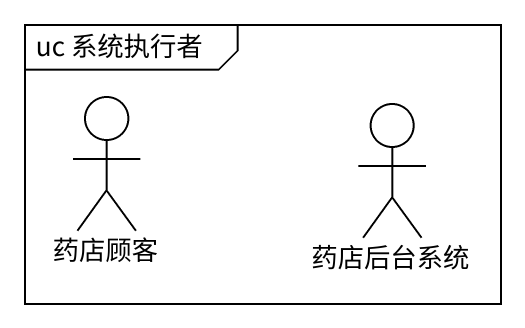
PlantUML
@startuml
mainframe uc 系统执行者
actor 药店顾客
actor 药店后台系统
@enduml
